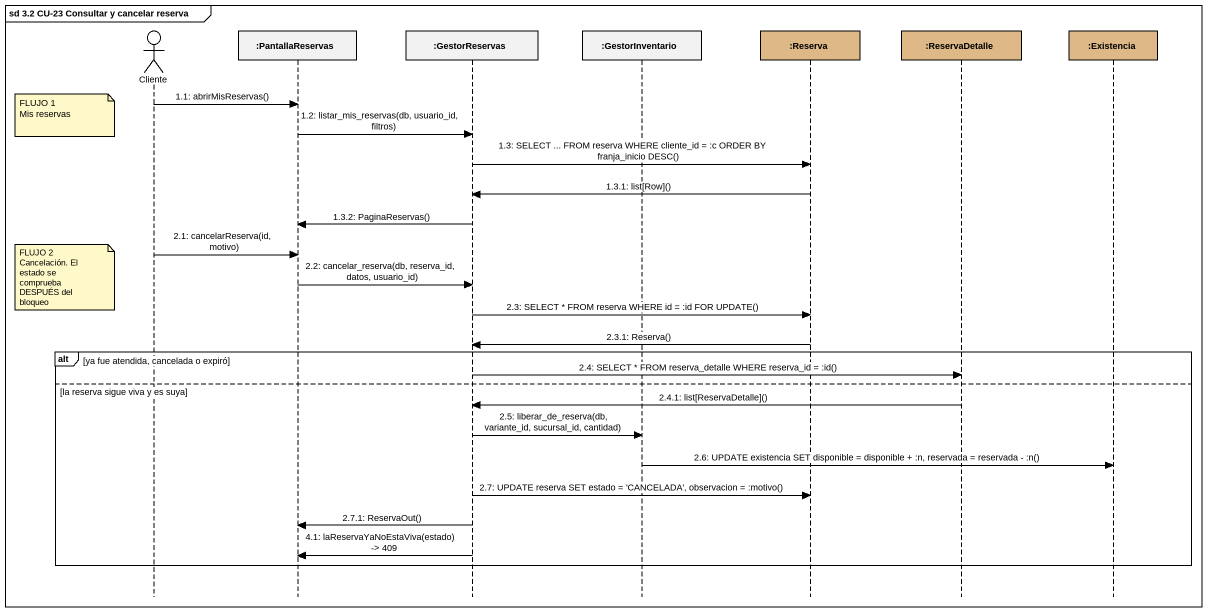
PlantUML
@startuml
mainframe sd 3.2 CU-23 Consultar y cancelar reserva
hide footbox
actor Cliente
participant ":PantallaReservas" as PantallaReservas
participant ":GestorReservas" as GestorReservas
participant ":GestorInventario" as GestorInventario
participant ":Reserva" as Reserva #DEB887
participant ":ReservaDetalle" as ReservaDetalle #DEB887
participant ":Existencia" as Existencia #DEB887

Cliente -> PantallaReservas : 1.1: abrirMisReservas()
note left of Cliente
  FLUJO 1
  Mis reservas
end note
PantallaReservas -> GestorReservas : 1.2: listar_mis_reservas(db, usuario_id, filtros)
GestorReservas -> Reserva : 1.3: SELECT ... FROM reserva WHERE cliente_id = :c ORDER BY franja_inicio DESC()
Reserva -> GestorReservas : 1.3.1: list[Row]()
GestorReservas -> PantallaReservas : 1.3.2: PaginaReservas()
Cliente -> PantallaReservas : 2.1: cancelarReserva(id, motivo)
note left of Cliente
  FLUJO 2
  Cancelación. El estado se
  comprueba DESPUÉS del bloqueo
end note
PantallaReservas -> GestorReservas : 2.2: cancelar_reserva(db, reserva_id, datos, usuario_id)
GestorReservas -> Reserva : 2.3: SELECT * FROM reserva WHERE id = :id FOR UPDATE()
Reserva -> GestorReservas : 2.3.1: Reserva()
alt ya fue atendida, cancelada o expiró
  GestorReservas -> ReservaDetalle : 2.4: SELECT * FROM reserva_detalle WHERE reserva_id = :id()
else la reserva sigue viva y es suya
  ReservaDetalle -> GestorReservas : 2.4.1: list[ReservaDetalle]()
  GestorReservas -> GestorInventario : 2.5: liberar_de_reserva(db, variante_id, sucursal_id, cantidad)
  GestorInventario -> Existencia : 2.6: UPDATE existencia SET disponible = disponible + :n, reservada = reservada - :n()
  GestorReservas -> Reserva : 2.7: UPDATE reserva SET estado = 'CANCELADA', observacion = :motivo()
  GestorReservas -> PantallaReservas : 2.7.1: ReservaOut()
  GestorReservas -> PantallaReservas : 4.1: laReservaYaNoEstaViva(estado) -> 409
end
@enduml
